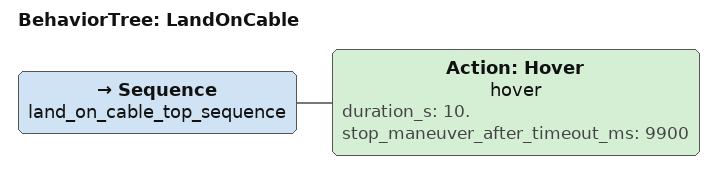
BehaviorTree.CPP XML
<root BTCPP_format="4" main_tree_to_execute="LandOnCable">
     <BehaviorTree ID="LandOnCable">
        <Sequence name="land_on_cable_top_sequence">

                <Action
                    ID="Hover"
                    name="hover"
                    duration_s="10."
                    stop_maneuver_after_timeout_ms="9900"
                />

        </Sequence>
     </BehaviorTree>

 </root>
